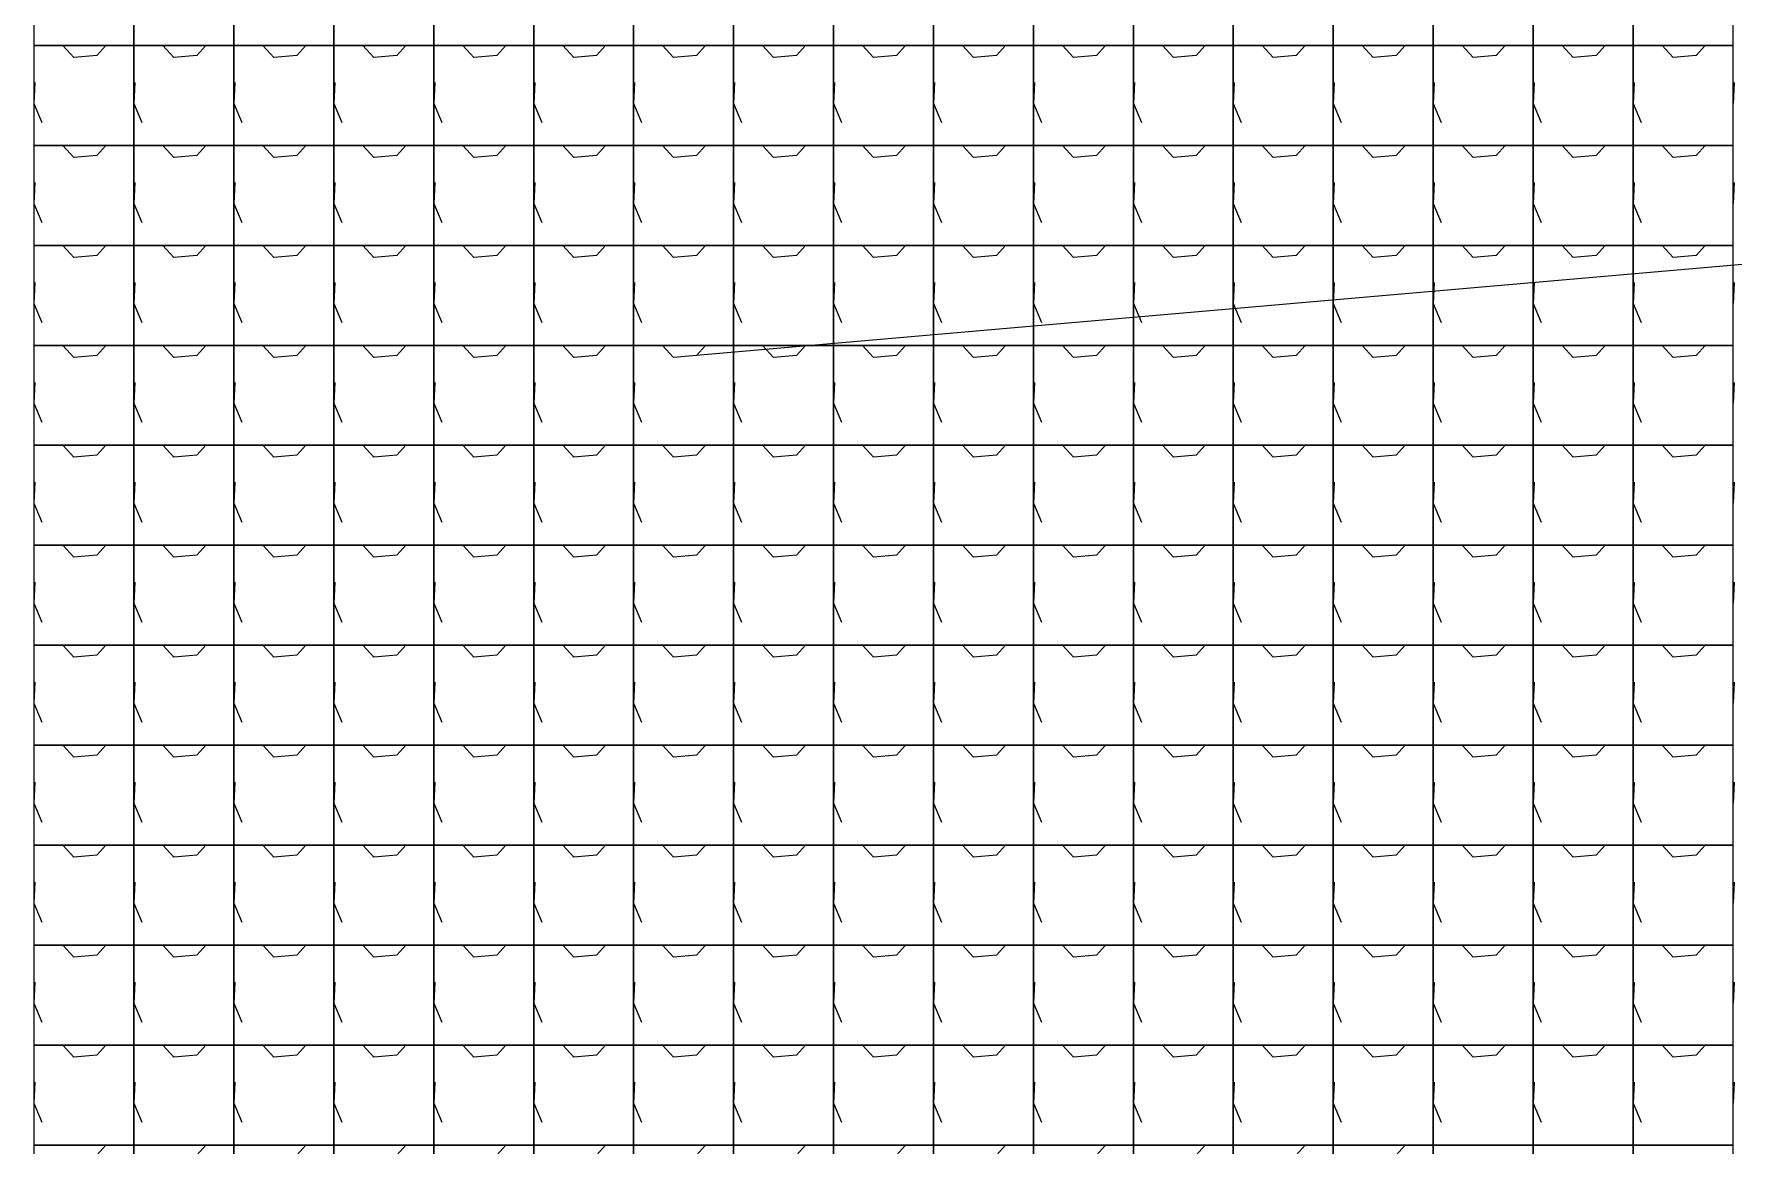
# Model space of a CAD drawing. Header units: inches. Extents: x 0 to 2763, y 0 to 1500.
# Drawn here: x 0 to 431.8, y 508 to 790.3 of the extents above; entities that cross this region are included whole.
import ezdxf

# ---------------------------------------------------------------- set-up
doc = ezdxf.new("R2010")
doc.units = ezdxf.units.IN
doc.header["$MEASUREMENT"] = 0

# ---------------------------------------------------------------- blocks, each defined once
blk = doc.blocks.new('*U1')
at = {"color": 254, "true_color": 0xfeeab9}
blk.add_lwpolyline([(-12.7, -12.7), (12.7, -12.7), (12.7, 12.7), (-12.7, 12.7), (-12.7, -12.7)], dxfattribs=at)
blk = doc.blocks.new('*U2')
at = {"color": 0, "linetype": 'ByBlock', "lineweight": -2, "transparency": 16777216}
for p in [(0, 787.4), (25.4, 787.4), (50.8, 787.4), (76.2, 787.4), (101.6, 787.4), (127, 787.4), (152.4, 787.4), (177.8, 787.4), (203.2, 787.4), (228.6, 787.4), (254, 787.4), (279.4, 787.4), (304.8, 787.4), (330.2, 787.4), (355.6, 787.4), (381, 787.4), (406.4, 787.4), (0, 762), (25.4, 762), (50.8, 762), (76.2, 762), (101.6, 762), (127, 762), (152.4, 762), (177.8, 762), (203.2, 762), (228.6, 762), (254, 762), (279.4, 762), (304.8, 762), (330.2, 762), (355.6, 762), (381, 762), (406.4, 762), (0, 736.6), (25.4, 736.6), (50.8, 736.6), (76.2, 736.6), (101.6, 736.6), (127, 736.6), (152.4, 736.6), (177.8, 736.6), (203.2, 736.6), (228.6, 736.6), (254, 736.6), (279.4, 736.6), (304.8, 736.6), (330.2, 736.6), (355.6, 736.6), (381, 736.6), (406.4, 736.6), (0, 711.2), (25.4, 711.2), (50.8, 711.2), (76.2, 711.2), (101.6, 711.2), (127, 711.2), (152.4, 711.2), (177.8, 711.2), (203.2, 711.2), (228.6, 711.2), (254, 711.2), (279.4, 711.2), (304.8, 711.2), (330.2, 711.2), (355.6, 711.2), (381, 711.2), (406.4, 711.2), (0, 685.8), (25.4, 685.8), (50.8, 685.8), (76.2, 685.8), (101.6, 685.8), (127, 685.8), (152.4, 685.8), (177.8, 685.8), (203.2, 685.8), (228.6, 685.8), (254, 685.8), (279.4, 685.8), (304.8, 685.8), (330.2, 685.8), (355.6, 685.8), (381, 685.8), (406.4, 685.8), (0, 660.4), (25.4, 660.4), (50.8, 660.4), (76.2, 660.4), (101.6, 660.4), (127, 660.4), (152.4, 660.4), (177.8, 660.4), (203.2, 660.4), (228.6, 660.4), (254, 660.4), (279.4, 660.4), (304.8, 660.4), (330.2, 660.4), (355.6, 660.4), (381, 660.4), (406.4, 660.4), (0, 635), (25.4, 635), (50.8, 635), (76.2, 635), (101.6, 635), (127, 635), (152.4, 635), (177.8, 635), (203.2, 635), (228.6, 635), (254, 635), (279.4, 635), (304.8, 635), (330.2, 635), (355.6, 635), (381, 635), (406.4, 635), (0, 609.6), (25.4, 609.6), (50.8, 609.6), (76.2, 609.6), (101.6, 609.6), (127, 609.6), (152.4, 609.6), (177.8, 609.6), (203.2, 609.6), (228.6, 609.6), (254, 609.6), (279.4, 609.6), (304.8, 609.6), (330.2, 609.6), (355.6, 609.6), (381, 609.6), (406.4, 609.6), (0, 584.2), (25.4, 584.2), (50.8, 584.2), (76.2, 584.2), (101.6, 584.2), (127, 584.2), (152.4, 584.2), (177.8, 584.2), (203.2, 584.2), (228.6, 584.2), (254, 584.2), (279.4, 584.2), (304.8, 584.2), (330.2, 584.2), (355.6, 584.2), (381, 584.2), (406.4, 584.2), (0, 558.8), (25.4, 558.8), (50.8, 558.8), (76.2, 558.8), (101.6, 558.8), (127, 558.8), (152.4, 558.8), (177.8, 558.8), (203.2, 558.8), (228.6, 558.8), (254, 558.8), (279.4, 558.8), (304.8, 558.8), (330.2, 558.8), (355.6, 558.8), (381, 558.8), (406.4, 558.8), (0, 533.4), (25.4, 533.4), (50.8, 533.4), (76.2, 533.4), (101.6, 533.4), (127, 533.4), (152.4, 533.4), (177.8, 533.4), (203.2, 533.4), (228.6, 533.4), (254, 533.4), (279.4, 533.4), (304.8, 533.4), (330.2, 533.4), (355.6, 533.4), (381, 533.4), (406.4, 533.4), (0, 508), (25.4, 508), (50.8, 508), (76.2, 508), (101.6, 508), (127, 508), (152.4, 508), (177.8, 508), (203.2, 508), (228.6, 508), (254, 508), (279.4, 508), (304.8, 508), (330.2, 508), (355.6, 508), (381, 508), (406.4, 508), (0, 482.6), (25.4, 482.6), (50.8, 482.6), (76.2, 482.6), (101.6, 482.6), (127, 482.6), (152.4, 482.6), (177.8, 482.6), (203.2, 482.6), (228.6, 482.6), (254, 482.6), (279.4, 482.6), (304.8, 482.6), (330.2, 482.6), (355.6, 482.6), (381, 482.6), (406.4, 482.6)]:
    blk.add_blockref('*U1', p, dxfattribs=at)

msp = doc.modelspace()

# ---------------------------------------------------------------- linework, layer by layer
at = {"linetype": 'Continuous'}
for p, q in [((10.16, 784.35), (7.37, 787.4)), ((18.29, 787.4), (16, 784.86)), ((35.56, 784.35), (32.77, 787.4)), ((43.69, 787.4), (41.4, 784.86)), ((60.96, 784.35), (58.17, 787.4)), ((69.09, 787.4), (66.8, 784.86)), ((86.36, 784.35), (83.57, 787.4)), ((94.49, 787.4), (92.2, 784.86)), ((111.76, 784.35), (108.97, 787.4)), ((119.89, 787.4), (117.6, 784.86)), ((137.16, 784.35), (134.37, 787.4)), ((145.29, 787.4), (143, 784.86)), ((162.56, 784.35), (159.77, 787.4)), ((170.69, 787.4), (168.4, 784.86)), ((187.96, 784.35), (185.17, 787.4)), ((196.09, 787.4), (193.8, 784.86)), ((213.36, 784.35), (210.57, 787.4)), ((221.49, 787.4), (219.2, 784.86)), ((238.76, 784.35), (235.97, 787.4)), ((246.89, 787.4), (244.6, 784.86)), ((264.16, 784.35), (261.37, 787.4)), ((272.29, 787.4), (270, 784.86)), ((289.56, 784.35), (286.77, 787.4)), ((297.69, 787.4), (295.4, 784.86)), ((314.96, 784.35), (312.17, 787.4)), ((323.09, 787.4), (320.8, 784.86)), ((340.36, 784.35), (337.57, 787.4)), ((348.49, 787.4), (346.2, 784.86)), ((365.76, 784.35), (362.97, 787.4)), ((373.89, 787.4), (371.6, 784.86)), ((391.16, 784.35), (388.37, 787.4)), ((399.29, 787.4), (397, 784.86)), ((416.56, 784.35), (413.77, 787.4)), ((424.69, 787.4), (422.4, 784.86)), ((16, 784.86), (10.16, 784.35)), ((41.4, 784.86), (35.56, 784.35)), ((66.8, 784.86), (60.96, 784.35)), ((92.2, 784.86), (86.36, 784.35)), ((117.6, 784.86), (111.76, 784.35)), ((143, 784.86), (137.16, 784.35)), ((168.4, 784.86), (162.56, 784.35)), ((193.8, 784.86), (187.96, 784.35)), ((219.2, 784.86), (213.36, 784.35)), ((244.6, 784.86), (238.76, 784.35)), ((270, 784.86), (264.16, 784.35)), ((295.4, 784.86), (289.56, 784.35)), ((320.8, 784.86), (314.96, 784.35)), ((346.2, 784.86), (340.36, 784.35)), ((371.6, 784.86), (365.76, 784.35)), ((397, 784.86), (391.16, 784.35)), ((422.4, 784.86), (416.56, 784.35)), ((0.25, 778), (0, 772.67)), ((25.65, 778), (25.4, 772.67)), ((51.05, 778), (50.8, 772.67)), ((76.45, 778), (76.2, 772.67)), ((101.85, 778), (101.6, 772.67)), ((127.25, 778), (127, 772.67)), ((152.65, 778), (152.4, 772.67)), ((178.05, 778), (177.8, 772.67)), ((203.45, 778), (203.2, 772.67)), ((228.85, 778), (228.6, 772.67)), ((254.25, 778), (254, 772.67)), ((279.65, 778), (279.4, 772.67)), ((305.05, 778), (304.8, 772.67)), ((330.45, 778), (330.2, 772.67)), ((355.85, 778), (355.6, 772.67)), ((381.25, 778), (381, 772.67)), ((406.65, 778), (406.4, 772.67)), ((432.05, 778), (431.8, 772.67)), ((0, 772.67), (2.03, 767.84)), ((25.4, 772.67), (27.43, 767.84)), ((50.8, 772.67), (52.83, 767.84)), ((76.2, 772.67), (78.23, 767.84)), ((101.6, 772.67), (103.63, 767.84)), ((127, 772.67), (129.03, 767.84)), ((152.4, 772.67), (154.43, 767.84)), ((177.8, 772.67), (179.83, 767.84)), ((203.2, 772.67), (205.23, 767.84)), ((228.6, 772.67), (230.63, 767.84)), ((254, 772.67), (256.03, 767.84)), ((279.4, 772.67), (281.43, 767.84)), ((304.8, 772.67), (306.83, 767.84)), ((330.2, 772.67), (332.23, 767.84)), ((355.6, 772.67), (357.63, 767.84)), ((381, 772.67), (383.03, 767.84)), ((406.4, 772.67), (408.43, 767.84)), ((10.16, 758.95), (7.37, 762)), ((18.29, 762), (16, 759.46)), ((35.56, 758.95), (32.77, 762)), ((43.69, 762), (41.4, 759.46)), ((60.96, 758.95), (58.17, 762)), ((69.09, 762), (66.8, 759.46)), ((86.36, 758.95), (83.57, 762)), ((94.49, 762), (92.2, 759.46)), ((111.76, 758.95), (108.97, 762)), ((119.89, 762), (117.6, 759.46)), ((137.16, 758.95), (134.37, 762)), ((145.29, 762), (143, 759.46)), ((162.56, 758.95), (159.77, 762)), ((170.69, 762), (168.4, 759.46)), ((187.96, 758.95), (185.17, 762)), ((196.09, 762), (193.8, 759.46)), ((213.36, 758.95), (210.57, 762)), ((221.49, 762), (219.2, 759.46)), ((238.76, 758.95), (235.97, 762)), ((246.89, 762), (244.6, 759.46)), ((264.16, 758.95), (261.37, 762)), ((272.29, 762), (270, 759.46)), ((289.56, 758.95), (286.77, 762)), ((297.69, 762), (295.4, 759.46)), ((314.96, 758.95), (312.17, 762)), ((323.09, 762), (320.8, 759.46)), ((340.36, 758.95), (337.57, 762)), ((348.49, 762), (346.2, 759.46)), ((365.76, 758.95), (362.97, 762)), ((373.89, 762), (371.6, 759.46)), ((391.16, 758.95), (388.37, 762)), ((399.29, 762), (397, 759.46)), ((416.56, 758.95), (413.77, 762)), ((424.69, 762), (422.4, 759.46)), ((16, 759.46), (10.16, 758.95)), ((41.4, 759.46), (35.56, 758.95)), ((66.8, 759.46), (60.96, 758.95)), ((92.2, 759.46), (86.36, 758.95)), ((117.6, 759.46), (111.76, 758.95)), ((143, 759.46), (137.16, 758.95)), ((168.4, 759.46), (162.56, 758.95)), ((193.8, 759.46), (187.96, 758.95)), ((219.2, 759.46), (213.36, 758.95)), ((244.6, 759.46), (238.76, 758.95)), ((270, 759.46), (264.16, 758.95)), ((295.4, 759.46), (289.56, 758.95)), ((320.8, 759.46), (314.96, 758.95)), ((346.2, 759.46), (340.36, 758.95)), ((371.6, 759.46), (365.76, 758.95)), ((397, 759.46), (391.16, 758.95)), ((422.4, 759.46), (416.56, 758.95)), ((0.25, 752.6), (0, 747.27)), ((25.65, 752.6), (25.4, 747.27)), ((51.05, 752.6), (50.8, 747.27)), ((76.45, 752.6), (76.2, 747.27)), ((101.85, 752.6), (101.6, 747.27)), ((127.25, 752.6), (127, 747.27)), ((152.65, 752.6), (152.4, 747.27)), ((178.05, 752.6), (177.8, 747.27)), ((203.45, 752.6), (203.2, 747.27)), ((228.85, 752.6), (228.6, 747.27)), ((254.25, 752.6), (254, 747.27)), ((279.65, 752.6), (279.4, 747.27)), ((305.05, 752.6), (304.8, 747.27)), ((330.45, 752.6), (330.2, 747.27)), ((355.85, 752.6), (355.6, 747.27)), ((381.25, 752.6), (381, 747.27)), ((406.65, 752.6), (406.4, 747.27)), ((432.05, 752.6), (431.8, 747.27)), ((0, 747.27), (2.03, 742.44)), ((25.4, 747.27), (27.43, 742.44)), ((50.8, 747.27), (52.83, 742.44)), ((76.2, 747.27), (78.23, 742.44)), ((101.6, 747.27), (103.63, 742.44)), ((127, 747.27), (129.03, 742.44)), ((152.4, 747.27), (154.43, 742.44)), ((177.8, 747.27), (179.83, 742.44)), ((203.2, 747.27), (205.23, 742.44)), ((228.6, 747.27), (230.63, 742.44)), ((254, 747.27), (256.03, 742.44)), ((279.4, 747.27), (281.43, 742.44)), ((304.8, 747.27), (306.83, 742.44)), ((330.2, 747.27), (332.23, 742.44)), ((355.6, 747.27), (357.63, 742.44)), ((381, 747.27), (383.03, 742.44)), ((406.4, 747.27), (408.43, 742.44)), ((10.16, 733.55), (7.37, 736.6)), ((18.29, 736.6), (16, 734.06)), ((35.56, 733.55), (32.77, 736.6)), ((43.69, 736.6), (41.4, 734.06)), ((60.96, 733.55), (58.17, 736.6)), ((69.09, 736.6), (66.8, 734.06)), ((86.36, 733.55), (83.57, 736.6)), ((94.49, 736.6), (92.2, 734.06)), ((111.76, 733.55), (108.97, 736.6)), ((117.6, 734.06), (111.76, 733.55)), ((119.89, 736.6), (117.6, 734.06)), ((137.16, 733.55), (134.37, 736.6)), ((143, 734.06), (137.16, 733.55)), ((145.29, 736.6), (143, 734.06)), ((162.56, 733.55), (159.77, 736.6)), ((168.4, 734.06), (162.56, 733.55)), ((170.69, 736.6), (168.4, 734.06)), ((187.96, 733.55), (185.17, 736.6)), ((193.8, 734.06), (187.96, 733.55)), ((196.09, 736.6), (193.8, 734.06)), ((213.36, 733.55), (210.57, 736.6)), ((219.2, 734.06), (213.36, 733.55)), ((221.49, 736.6), (219.2, 734.06)), ((238.76, 733.55), (235.97, 736.6)), ((244.6, 734.06), (238.76, 733.55)), ((246.89, 736.6), (244.6, 734.06)), ((264.16, 733.55), (261.37, 736.6)), ((270, 734.06), (264.16, 733.55)), ((272.29, 736.6), (270, 734.06)), ((289.56, 733.55), (286.77, 736.6)), ((295.4, 734.06), (289.56, 733.55)), ((297.69, 736.6), (295.4, 734.06)), ((314.96, 733.55), (312.17, 736.6)), ((320.8, 734.06), (314.96, 733.55)), ((323.09, 736.6), (320.8, 734.06)), ((340.36, 733.55), (337.57, 736.6)), ((346.2, 734.06), (340.36, 733.55)), ((348.49, 736.6), (346.2, 734.06)), ((365.76, 733.55), (362.97, 736.6)), ((371.6, 734.06), (365.76, 733.55)), ((373.89, 736.6), (371.6, 734.06)), ((391.16, 733.55), (388.37, 736.6)), ((397, 734.06), (391.16, 733.55)), ((399.29, 736.6), (397, 734.06)), ((416.56, 733.55), (413.77, 736.6)), ((422.4, 734.06), (416.56, 733.55)), ((424.69, 736.6), (422.4, 734.06)), ((16, 734.06), (10.16, 733.55)), ((41.4, 734.06), (35.56, 733.55)), ((66.8, 734.06), (60.96, 733.55)), ((92.2, 734.06), (86.36, 733.55)), ((0.25, 727.2), (0, 721.87)), ((25.65, 727.2), (25.4, 721.87)), ((51.05, 727.2), (50.8, 721.87)), ((76.45, 727.2), (76.2, 721.87)), ((101.85, 727.2), (101.6, 721.87)), ((127.25, 727.2), (127, 721.87)), ((152.65, 727.2), (152.4, 721.87)), ((178.05, 727.2), (177.8, 721.87)), ((203.45, 727.2), (203.2, 721.87)), ((228.85, 727.2), (228.6, 721.87)), ((254.25, 727.2), (254, 721.87)), ((279.65, 727.2), (279.4, 721.87)), ((305.05, 727.2), (304.8, 721.87)), ((330.45, 727.2), (330.2, 721.87)), ((355.85, 727.2), (355.6, 721.87)), ((381.25, 727.2), (381, 721.87)), ((406.65, 727.2), (406.4, 721.87)), ((432.05, 727.2), (431.8, 721.87)), ((0, 721.87), (2.03, 717.04)), ((25.4, 721.87), (27.43, 717.04)), ((50.8, 721.87), (52.83, 717.04)), ((76.2, 721.87), (78.23, 717.04)), ((101.6, 721.87), (103.63, 717.04)), ((127, 721.87), (129.03, 717.04)), ((152.4, 721.87), (154.43, 717.04)), ((177.8, 721.87), (179.83, 717.04)), ((203.2, 721.87), (205.23, 717.04)), ((228.6, 721.87), (230.63, 717.04)), ((254, 721.87), (256.03, 717.04)), ((279.4, 721.87), (281.43, 717.04)), ((304.8, 721.87), (306.83, 717.04)), ((330.2, 721.87), (332.23, 717.04)), ((355.6, 721.87), (357.63, 717.04)), ((381, 721.87), (383.03, 717.04)), ((406.4, 721.87), (408.43, 717.04)), ((10.16, 708.15), (7.37, 711.2)), ((16, 708.66), (10.16, 708.15)), ((18.29, 711.2), (16, 708.66)), ((35.56, 708.15), (32.77, 711.2)), ((41.4, 708.66), (35.56, 708.15)), ((43.69, 711.2), (41.4, 708.66)), ((60.96, 708.15), (58.17, 711.2)), ((66.8, 708.66), (60.96, 708.15)), ((69.09, 711.2), (66.8, 708.66)), ((86.36, 708.15), (83.57, 711.2)), ((92.2, 708.66), (86.36, 708.15)), ((94.49, 711.2), (92.2, 708.66)), ((111.76, 708.15), (108.97, 711.2)), ((117.6, 708.66), (111.76, 708.15)), ((119.89, 711.2), (117.6, 708.66)), ((137.16, 708.15), (134.37, 711.2)), ((143, 708.66), (137.16, 708.15)), ((145.29, 711.2), (143, 708.66)), ((162.56, 708.15), (159.77, 711.2)), ((168.4, 708.66), (162.56, 708.15)), ((170.69, 711.2), (168.4, 708.66)), ((187.96, 708.15), (185.17, 711.2)), ((193.8, 708.66), (187.96, 708.15)), ((196.09, 711.2), (193.8, 708.66)), ((213.36, 708.15), (210.57, 711.2)), ((219.2, 708.66), (213.36, 708.15)), ((221.49, 711.2), (219.2, 708.66)), ((238.76, 708.15), (235.97, 711.2)), ((244.6, 708.66), (238.76, 708.15)), ((246.89, 711.2), (244.6, 708.66)), ((264.16, 708.15), (261.37, 711.2)), ((270, 708.66), (264.16, 708.15)), ((272.29, 711.2), (270, 708.66)), ((289.56, 708.15), (286.77, 711.2)), ((295.4, 708.66), (289.56, 708.15)), ((297.69, 711.2), (295.4, 708.66)), ((314.96, 708.15), (312.17, 711.2)), ((320.8, 708.66), (314.96, 708.15)), ((323.09, 711.2), (320.8, 708.66)), ((340.36, 708.15), (337.57, 711.2)), ((346.2, 708.66), (340.36, 708.15)), ((348.49, 711.2), (346.2, 708.66)), ((365.76, 708.15), (362.97, 711.2)), ((371.6, 708.66), (365.76, 708.15)), ((373.89, 711.2), (371.6, 708.66)), ((391.16, 708.15), (388.37, 711.2)), ((397, 708.66), (391.16, 708.15)), ((399.29, 711.2), (397, 708.66)), ((416.56, 708.15), (413.77, 711.2)), ((422.4, 708.66), (416.56, 708.15)), ((424.69, 711.2), (422.4, 708.66)), ((0.25, 701.8), (0, 696.47)), ((25.65, 701.8), (25.4, 696.47)), ((51.05, 701.8), (50.8, 696.47)), ((76.45, 701.8), (76.2, 696.47)), ((101.85, 701.8), (101.6, 696.47)), ((127.25, 701.8), (127, 696.47)), ((152.65, 701.8), (152.4, 696.47)), ((178.05, 701.8), (177.8, 696.47)), ((203.45, 701.8), (203.2, 696.47)), ((228.85, 701.8), (228.6, 696.47)), ((254.25, 701.8), (254, 696.47)), ((279.65, 701.8), (279.4, 696.47)), ((305.05, 701.8), (304.8, 696.47)), ((330.45, 701.8), (330.2, 696.47)), ((355.85, 701.8), (355.6, 696.47)), ((381.25, 701.8), (381, 696.47)), ((406.65, 701.8), (406.4, 696.47)), ((432.05, 701.8), (431.8, 696.47)), ((0, 696.47), (2.03, 691.64)), ((25.4, 696.47), (27.43, 691.64)), ((50.8, 696.47), (52.83, 691.64)), ((76.2, 696.47), (78.23, 691.64)), ((101.6, 696.47), (103.63, 691.64)), ((127, 696.47), (129.03, 691.64)), ((152.4, 696.47), (154.43, 691.64)), ((177.8, 696.47), (179.83, 691.64)), ((203.2, 696.47), (205.23, 691.64)), ((228.6, 696.47), (230.63, 691.64)), ((254, 696.47), (256.03, 691.64)), ((279.4, 696.47), (281.43, 691.64)), ((304.8, 696.47), (306.83, 691.64)), ((330.2, 696.47), (332.23, 691.64)), ((355.6, 696.47), (357.63, 691.64)), ((381, 696.47), (383.03, 691.64)), ((406.4, 696.47), (408.43, 691.64)), ((10.16, 682.75), (7.37, 685.8)), ((16, 683.26), (10.16, 682.75)), ((18.29, 685.8), (16, 683.26)), ((35.56, 682.75), (32.77, 685.8)), ((41.4, 683.26), (35.56, 682.75)), ((43.69, 685.8), (41.4, 683.26)), ((60.96, 682.75), (58.17, 685.8)), ((66.8, 683.26), (60.96, 682.75)), ((69.09, 685.8), (66.8, 683.26)), ((86.36, 682.75), (83.57, 685.8)), ((92.2, 683.26), (86.36, 682.75)), ((94.49, 685.8), (92.2, 683.26)), ((111.76, 682.75), (108.97, 685.8)), ((117.6, 683.26), (111.76, 682.75)), ((119.89, 685.8), (117.6, 683.26)), ((137.16, 682.75), (134.37, 685.8)), ((143, 683.26), (137.16, 682.75)), ((145.29, 685.8), (143, 683.26)), ((162.56, 682.75), (159.77, 685.8)), ((168.4, 683.26), (162.56, 682.75)), ((170.69, 685.8), (168.4, 683.26)), ((187.96, 682.75), (185.17, 685.8)), ((193.8, 683.26), (187.96, 682.75)), ((196.09, 685.8), (193.8, 683.26)), ((213.36, 682.75), (210.57, 685.8)), ((219.2, 683.26), (213.36, 682.75)), ((221.49, 685.8), (219.2, 683.26)), ((238.76, 682.75), (235.97, 685.8)), ((244.6, 683.26), (238.76, 682.75)), ((246.89, 685.8), (244.6, 683.26)), ((264.16, 682.75), (261.37, 685.8)), ((270, 683.26), (264.16, 682.75)), ((272.29, 685.8), (270, 683.26)), ((289.56, 682.75), (286.77, 685.8)), ((295.4, 683.26), (289.56, 682.75)), ((297.69, 685.8), (295.4, 683.26)), ((314.96, 682.75), (312.17, 685.8)), ((320.8, 683.26), (314.96, 682.75)), ((323.09, 685.8), (320.8, 683.26)), ((340.36, 682.75), (337.57, 685.8)), ((346.2, 683.26), (340.36, 682.75)), ((348.49, 685.8), (346.2, 683.26)), ((365.76, 682.75), (362.97, 685.8)), ((371.6, 683.26), (365.76, 682.75)), ((373.89, 685.8), (371.6, 683.26)), ((391.16, 682.75), (388.37, 685.8)), ((397, 683.26), (391.16, 682.75)), ((399.29, 685.8), (397, 683.26)), ((416.56, 682.75), (413.77, 685.8)), ((422.4, 683.26), (416.56, 682.75)), ((424.69, 685.8), (422.4, 683.26)), ((0.25, 676.4), (0, 671.07)), ((25.65, 676.4), (25.4, 671.07)), ((51.05, 676.4), (50.8, 671.07)), ((76.45, 676.4), (76.2, 671.07)), ((101.85, 676.4), (101.6, 671.07)), ((127.25, 676.4), (127, 671.07)), ((152.65, 676.4), (152.4, 671.07)), ((178.05, 676.4), (177.8, 671.07)), ((203.45, 676.4), (203.2, 671.07)), ((228.85, 676.4), (228.6, 671.07)), ((254.25, 676.4), (254, 671.07)), ((279.65, 676.4), (279.4, 671.07)), ((305.05, 676.4), (304.8, 671.07)), ((330.45, 676.4), (330.2, 671.07)), ((355.85, 676.4), (355.6, 671.07)), ((381.25, 676.4), (381, 671.07)), ((406.65, 676.4), (406.4, 671.07)), ((432.05, 676.4), (431.8, 671.07)), ((0, 671.07), (2.03, 666.24)), ((25.4, 671.07), (27.43, 666.24)), ((50.8, 671.07), (52.83, 666.24)), ((76.2, 671.07), (78.23, 666.24)), ((101.6, 671.07), (103.63, 666.24)), ((127, 671.07), (129.03, 666.24)), ((152.4, 671.07), (154.43, 666.24)), ((177.8, 671.07), (179.83, 666.24)), ((203.2, 671.07), (205.23, 666.24)), ((228.6, 671.07), (230.63, 666.24)), ((254, 671.07), (256.03, 666.24)), ((279.4, 671.07), (281.43, 666.24)), ((304.8, 671.07), (306.83, 666.24)), ((330.2, 671.07), (332.23, 666.24)), ((355.6, 671.07), (357.63, 666.24)), ((381, 671.07), (383.03, 666.24)), ((406.4, 671.07), (408.43, 666.24)), ((10.16, 657.35), (7.37, 660.4)), ((16, 657.86), (10.16, 657.35)), ((18.29, 660.4), (16, 657.86)), ((35.56, 657.35), (32.77, 660.4)), ((41.4, 657.86), (35.56, 657.35)), ((43.69, 660.4), (41.4, 657.86)), ((60.96, 657.35), (58.17, 660.4)), ((66.8, 657.86), (60.96, 657.35)), ((69.09, 660.4), (66.8, 657.86)), ((86.36, 657.35), (83.57, 660.4)), ((92.2, 657.86), (86.36, 657.35)), ((94.49, 660.4), (92.2, 657.86)), ((111.76, 657.35), (108.97, 660.4)), ((117.6, 657.86), (111.76, 657.35)), ((119.89, 660.4), (117.6, 657.86)), ((137.16, 657.35), (134.37, 660.4)), ((143, 657.86), (137.16, 657.35)), ((145.29, 660.4), (143, 657.86)), ((162.56, 657.35), (159.77, 660.4)), ((168.4, 657.86), (162.56, 657.35)), ((170.69, 660.4), (168.4, 657.86)), ((187.96, 657.35), (185.17, 660.4)), ((193.8, 657.86), (187.96, 657.35)), ((196.09, 660.4), (193.8, 657.86)), ((213.36, 657.35), (210.57, 660.4)), ((219.2, 657.86), (213.36, 657.35)), ((221.49, 660.4), (219.2, 657.86)), ((238.76, 657.35), (235.97, 660.4)), ((244.6, 657.86), (238.76, 657.35)), ((246.89, 660.4), (244.6, 657.86)), ((264.16, 657.35), (261.37, 660.4)), ((270, 657.86), (264.16, 657.35)), ((272.29, 660.4), (270, 657.86)), ((289.56, 657.35), (286.77, 660.4)), ((295.4, 657.86), (289.56, 657.35)), ((297.69, 660.4), (295.4, 657.86)), ((314.96, 657.35), (312.17, 660.4)), ((320.8, 657.86), (314.96, 657.35)), ((323.09, 660.4), (320.8, 657.86)), ((340.36, 657.35), (337.57, 660.4)), ((346.2, 657.86), (340.36, 657.35)), ((348.49, 660.4), (346.2, 657.86)), ((365.76, 657.35), (362.97, 660.4)), ((371.6, 657.86), (365.76, 657.35)), ((373.89, 660.4), (371.6, 657.86)), ((391.16, 657.35), (388.37, 660.4)), ((397, 657.86), (391.16, 657.35)), ((399.29, 660.4), (397, 657.86)), ((416.56, 657.35), (413.77, 660.4)), ((422.4, 657.86), (416.56, 657.35)), ((424.69, 660.4), (422.4, 657.86)), ((0.25, 651), (0, 645.67)), ((25.65, 651), (25.4, 645.67)), ((51.05, 651), (50.8, 645.67)), ((76.45, 651), (76.2, 645.67)), ((101.85, 651), (101.6, 645.67)), ((127.25, 651), (127, 645.67)), ((152.65, 651), (152.4, 645.67)), ((178.05, 651), (177.8, 645.67)), ((203.45, 651), (203.2, 645.67)), ((228.85, 651), (228.6, 645.67)), ((254.25, 651), (254, 645.67)), ((279.65, 651), (279.4, 645.67)), ((305.05, 651), (304.8, 645.67)), ((330.45, 651), (330.2, 645.67)), ((355.85, 651), (355.6, 645.67)), ((381.25, 651), (381, 645.67)), ((406.65, 651), (406.4, 645.67)), ((432.05, 651), (431.8, 645.67)), ((0, 645.67), (2.03, 640.84)), ((25.4, 645.67), (27.43, 640.84)), ((50.8, 645.67), (52.83, 640.84)), ((76.2, 645.67), (78.23, 640.84)), ((101.6, 645.67), (103.63, 640.84)), ((127, 645.67), (129.03, 640.84)), ((152.4, 645.67), (154.43, 640.84)), ((177.8, 645.67), (179.83, 640.84)), ((203.2, 645.67), (205.23, 640.84)), ((228.6, 645.67), (230.63, 640.84)), ((254, 645.67), (256.03, 640.84)), ((279.4, 645.67), (281.43, 640.84)), ((304.8, 645.67), (306.83, 640.84)), ((330.2, 645.67), (332.23, 640.84)), ((355.6, 645.67), (357.63, 640.84)), ((381, 645.67), (383.03, 640.84)), ((406.4, 645.67), (408.43, 640.84)), ((10.16, 631.95), (7.37, 635)), ((18.29, 635), (16, 632.46)), ((35.56, 631.95), (32.77, 635)), ((43.69, 635), (41.4, 632.46)), ((60.96, 631.95), (58.17, 635)), ((69.09, 635), (66.8, 632.46)), ((86.36, 631.95), (83.57, 635)), ((94.49, 635), (92.2, 632.46)), ((111.76, 631.95), (108.97, 635)), ((119.89, 635), (117.6, 632.46)), ((137.16, 631.95), (134.37, 635)), ((145.29, 635), (143, 632.46)), ((162.56, 631.95), (159.77, 635)), ((170.69, 635), (168.4, 632.46)), ((187.96, 631.95), (185.17, 635)), ((196.09, 635), (193.8, 632.46)), ((213.36, 631.95), (210.57, 635)), ((221.49, 635), (219.2, 632.46)), ((238.76, 631.95), (235.97, 635)), ((246.89, 635), (244.6, 632.46)), ((264.16, 631.95), (261.37, 635)), ((272.29, 635), (270, 632.46)), ((289.56, 631.95), (286.77, 635)), ((297.69, 635), (295.4, 632.46)), ((314.96, 631.95), (312.17, 635)), ((323.09, 635), (320.8, 632.46)), ((340.36, 631.95), (337.57, 635)), ((348.49, 635), (346.2, 632.46)), ((365.76, 631.95), (362.97, 635)), ((373.89, 635), (371.6, 632.46)), ((391.16, 631.95), (388.37, 635)), ((399.29, 635), (397, 632.46)), ((416.56, 631.95), (413.77, 635)), ((424.69, 635), (422.4, 632.46)), ((16, 632.46), (10.16, 631.95)), ((41.4, 632.46), (35.56, 631.95)), ((66.8, 632.46), (60.96, 631.95)), ((92.2, 632.46), (86.36, 631.95)), ((117.6, 632.46), (111.76, 631.95)), ((143, 632.46), (137.16, 631.95)), ((168.4, 632.46), (162.56, 631.95)), ((193.8, 632.46), (187.96, 631.95)), ((219.2, 632.46), (213.36, 631.95)), ((244.6, 632.46), (238.76, 631.95)), ((270, 632.46), (264.16, 631.95)), ((295.4, 632.46), (289.56, 631.95)), ((320.8, 632.46), (314.96, 631.95)), ((346.2, 632.46), (340.36, 631.95)), ((371.6, 632.46), (365.76, 631.95)), ((397, 632.46), (391.16, 631.95)), ((422.4, 632.46), (416.56, 631.95)), ((0.25, 625.6), (0, 620.27)), ((25.65, 625.6), (25.4, 620.27)), ((51.05, 625.6), (50.8, 620.27)), ((76.45, 625.6), (76.2, 620.27)), ((101.85, 625.6), (101.6, 620.27)), ((127.25, 625.6), (127, 620.27)), ((152.65, 625.6), (152.4, 620.27)), ((178.05, 625.6), (177.8, 620.27)), ((203.45, 625.6), (203.2, 620.27)), ((228.85, 625.6), (228.6, 620.27)), ((254.25, 625.6), (254, 620.27)), ((279.65, 625.6), (279.4, 620.27)), ((305.05, 625.6), (304.8, 620.27)), ((330.45, 625.6), (330.2, 620.27)), ((355.85, 625.6), (355.6, 620.27)), ((381.25, 625.6), (381, 620.27)), ((406.65, 625.6), (406.4, 620.27)), ((432.05, 625.6), (431.8, 620.27)), ((0, 620.27), (2.03, 615.44)), ((25.4, 620.27), (27.43, 615.44)), ((50.8, 620.27), (52.83, 615.44)), ((76.2, 620.27), (78.23, 615.44)), ((101.6, 620.27), (103.63, 615.44)), ((127, 620.27), (129.03, 615.44)), ((152.4, 620.27), (154.43, 615.44)), ((177.8, 620.27), (179.83, 615.44)), ((203.2, 620.27), (205.23, 615.44)), ((228.6, 620.27), (230.63, 615.44)), ((254, 620.27), (256.03, 615.44)), ((279.4, 620.27), (281.43, 615.44)), ((304.8, 620.27), (306.83, 615.44)), ((330.2, 620.27), (332.23, 615.44)), ((355.6, 620.27), (357.63, 615.44)), ((381, 620.27), (383.03, 615.44)), ((406.4, 620.27), (408.43, 615.44)), ((10.16, 606.55), (7.37, 609.6)), ((18.29, 609.6), (16, 607.06)), ((35.56, 606.55), (32.77, 609.6)), ((43.69, 609.6), (41.4, 607.06)), ((60.96, 606.55), (58.17, 609.6)), ((69.09, 609.6), (66.8, 607.06)), ((86.36, 606.55), (83.57, 609.6)), ((94.49, 609.6), (92.2, 607.06)), ((111.76, 606.55), (108.97, 609.6)), ((119.89, 609.6), (117.6, 607.06)), ((137.16, 606.55), (134.37, 609.6)), ((145.29, 609.6), (143, 607.06)), ((162.56, 606.55), (159.77, 609.6)), ((170.69, 609.6), (168.4, 607.06)), ((187.96, 606.55), (185.17, 609.6)), ((196.09, 609.6), (193.8, 607.06)), ((213.36, 606.55), (210.57, 609.6)), ((221.49, 609.6), (219.2, 607.06)), ((238.76, 606.55), (235.97, 609.6)), ((246.89, 609.6), (244.6, 607.06)), ((264.16, 606.55), (261.37, 609.6)), ((272.29, 609.6), (270, 607.06)), ((289.56, 606.55), (286.77, 609.6)), ((297.69, 609.6), (295.4, 607.06)), ((314.96, 606.55), (312.17, 609.6)), ((323.09, 609.6), (320.8, 607.06)), ((340.36, 606.55), (337.57, 609.6)), ((348.49, 609.6), (346.2, 607.06)), ((365.76, 606.55), (362.97, 609.6)), ((373.89, 609.6), (371.6, 607.06)), ((391.16, 606.55), (388.37, 609.6)), ((399.29, 609.6), (397, 607.06)), ((416.56, 606.55), (413.77, 609.6)), ((424.69, 609.6), (422.4, 607.06)), ((16, 607.06), (10.16, 606.55)), ((41.4, 607.06), (35.56, 606.55)), ((66.8, 607.06), (60.96, 606.55)), ((92.2, 607.06), (86.36, 606.55)), ((117.6, 607.06), (111.76, 606.55)), ((143, 607.06), (137.16, 606.55)), ((168.4, 607.06), (162.56, 606.55)), ((193.8, 607.06), (187.96, 606.55)), ((219.2, 607.06), (213.36, 606.55)), ((244.6, 607.06), (238.76, 606.55)), ((270, 607.06), (264.16, 606.55)), ((295.4, 607.06), (289.56, 606.55)), ((320.8, 607.06), (314.96, 606.55)), ((346.2, 607.06), (340.36, 606.55)), ((371.6, 607.06), (365.76, 606.55)), ((397, 607.06), (391.16, 606.55)), ((422.4, 607.06), (416.56, 606.55)), ((0.25, 600.2), (0, 594.87)), ((25.65, 600.2), (25.4, 594.87)), ((51.05, 600.2), (50.8, 594.87)), ((76.45, 600.2), (76.2, 594.87)), ((101.85, 600.2), (101.6, 594.87)), ((127.25, 600.2), (127, 594.87)), ((152.65, 600.2), (152.4, 594.87)), ((178.05, 600.2), (177.8, 594.87)), ((203.45, 600.2), (203.2, 594.87)), ((228.85, 600.2), (228.6, 594.87)), ((254.25, 600.2), (254, 594.87)), ((279.65, 600.2), (279.4, 594.87)), ((305.05, 600.2), (304.8, 594.87)), ((330.45, 600.2), (330.2, 594.87)), ((355.85, 600.2), (355.6, 594.87)), ((381.25, 600.2), (381, 594.87)), ((406.65, 600.2), (406.4, 594.87)), ((432.05, 600.2), (431.8, 594.87)), ((0, 594.87), (2.03, 590.04)), ((25.4, 594.87), (27.43, 590.04)), ((50.8, 594.87), (52.83, 590.04)), ((76.2, 594.87), (78.23, 590.04)), ((101.6, 594.87), (103.63, 590.04)), ((127, 594.87), (129.03, 590.04)), ((152.4, 594.87), (154.43, 590.04)), ((177.8, 594.87), (179.83, 590.04)), ((203.2, 594.87), (205.23, 590.04)), ((228.6, 594.87), (230.63, 590.04)), ((254, 594.87), (256.03, 590.04)), ((279.4, 594.87), (281.43, 590.04)), ((304.8, 594.87), (306.83, 590.04)), ((330.2, 594.87), (332.23, 590.04)), ((355.6, 594.87), (357.63, 590.04)), ((381, 594.87), (383.03, 590.04)), ((406.4, 594.87), (408.43, 590.04)), ((10.16, 581.15), (7.37, 584.2)), ((18.29, 584.2), (16, 581.66)), ((35.56, 581.15), (32.77, 584.2)), ((43.69, 584.2), (41.4, 581.66)), ((60.96, 581.15), (58.17, 584.2)), ((69.09, 584.2), (66.8, 581.66)), ((86.36, 581.15), (83.57, 584.2)), ((94.49, 584.2), (92.2, 581.66)), ((111.76, 581.15), (108.97, 584.2)), ((119.89, 584.2), (117.6, 581.66)), ((137.16, 581.15), (134.37, 584.2)), ((145.29, 584.2), (143, 581.66)), ((162.56, 581.15), (159.77, 584.2)), ((170.69, 584.2), (168.4, 581.66)), ((187.96, 581.15), (185.17, 584.2)), ((196.09, 584.2), (193.8, 581.66)), ((213.36, 581.15), (210.57, 584.2)), ((221.49, 584.2), (219.2, 581.66)), ((238.76, 581.15), (235.97, 584.2)), ((246.89, 584.2), (244.6, 581.66)), ((264.16, 581.15), (261.37, 584.2)), ((272.29, 584.2), (270, 581.66)), ((289.56, 581.15), (286.77, 584.2)), ((297.69, 584.2), (295.4, 581.66)), ((314.96, 581.15), (312.17, 584.2)), ((323.09, 584.2), (320.8, 581.66)), ((340.36, 581.15), (337.57, 584.2)), ((348.49, 584.2), (346.2, 581.66)), ((365.76, 581.15), (362.97, 584.2)), ((373.89, 584.2), (371.6, 581.66)), ((391.16, 581.15), (388.37, 584.2)), ((399.29, 584.2), (397, 581.66)), ((416.56, 581.15), (413.77, 584.2)), ((424.69, 584.2), (422.4, 581.66)), ((16, 581.66), (10.16, 581.15)), ((41.4, 581.66), (35.56, 581.15)), ((66.8, 581.66), (60.96, 581.15)), ((92.2, 581.66), (86.36, 581.15)), ((117.6, 581.66), (111.76, 581.15)), ((143, 581.66), (137.16, 581.15)), ((168.4, 581.66), (162.56, 581.15)), ((193.8, 581.66), (187.96, 581.15)), ((219.2, 581.66), (213.36, 581.15)), ((244.6, 581.66), (238.76, 581.15)), ((270, 581.66), (264.16, 581.15)), ((295.4, 581.66), (289.56, 581.15)), ((320.8, 581.66), (314.96, 581.15)), ((346.2, 581.66), (340.36, 581.15)), ((371.6, 581.66), (365.76, 581.15)), ((397, 581.66), (391.16, 581.15)), ((422.4, 581.66), (416.56, 581.15)), ((0.25, 574.8), (0, 569.47)), ((25.65, 574.8), (25.4, 569.47)), ((51.05, 574.8), (50.8, 569.47)), ((76.45, 574.8), (76.2, 569.47)), ((101.85, 574.8), (101.6, 569.47)), ((127.25, 574.8), (127, 569.47)), ((152.65, 574.8), (152.4, 569.47)), ((178.05, 574.8), (177.8, 569.47)), ((203.45, 574.8), (203.2, 569.47)), ((228.85, 574.8), (228.6, 569.47)), ((254.25, 574.8), (254, 569.47)), ((279.65, 574.8), (279.4, 569.47)), ((305.05, 574.8), (304.8, 569.47)), ((330.45, 574.8), (330.2, 569.47)), ((355.85, 574.8), (355.6, 569.47)), ((381.25, 574.8), (381, 569.47)), ((406.65, 574.8), (406.4, 569.47)), ((432.05, 574.8), (431.8, 569.47)), ((0, 569.47), (2.03, 564.64)), ((25.4, 569.47), (27.43, 564.64)), ((50.8, 569.47), (52.83, 564.64)), ((76.2, 569.47), (78.23, 564.64)), ((101.6, 569.47), (103.63, 564.64)), ((127, 569.47), (129.03, 564.64)), ((152.4, 569.47), (154.43, 564.64)), ((177.8, 569.47), (179.83, 564.64)), ((203.2, 569.47), (205.23, 564.64)), ((228.6, 569.47), (230.63, 564.64)), ((254, 569.47), (256.03, 564.64)), ((279.4, 569.47), (281.43, 564.64)), ((304.8, 569.47), (306.83, 564.64)), ((330.2, 569.47), (332.23, 564.64)), ((355.6, 569.47), (357.63, 564.64)), ((381, 569.47), (383.03, 564.64)), ((406.4, 569.47), (408.43, 564.64)), ((10.16, 555.75), (7.37, 558.8)), ((18.29, 558.8), (16, 556.26)), ((35.56, 555.75), (32.77, 558.8)), ((43.69, 558.8), (41.4, 556.26)), ((60.96, 555.75), (58.17, 558.8)), ((69.09, 558.8), (66.8, 556.26)), ((86.36, 555.75), (83.57, 558.8)), ((94.49, 558.8), (92.2, 556.26)), ((111.76, 555.75), (108.97, 558.8)), ((119.89, 558.8), (117.6, 556.26)), ((137.16, 555.75), (134.37, 558.8)), ((145.29, 558.8), (143, 556.26)), ((162.56, 555.75), (159.77, 558.8)), ((170.69, 558.8), (168.4, 556.26)), ((187.96, 555.75), (185.17, 558.8)), ((196.09, 558.8), (193.8, 556.26)), ((213.36, 555.75), (210.57, 558.8)), ((221.49, 558.8), (219.2, 556.26)), ((238.76, 555.75), (235.97, 558.8)), ((246.89, 558.8), (244.6, 556.26)), ((264.16, 555.75), (261.37, 558.8)), ((272.29, 558.8), (270, 556.26)), ((289.56, 555.75), (286.77, 558.8)), ((297.69, 558.8), (295.4, 556.26)), ((314.96, 555.75), (312.17, 558.8)), ((323.09, 558.8), (320.8, 556.26)), ((340.36, 555.75), (337.57, 558.8)), ((348.49, 558.8), (346.2, 556.26)), ((365.76, 555.75), (362.97, 558.8)), ((373.89, 558.8), (371.6, 556.26)), ((391.16, 555.75), (388.37, 558.8)), ((399.29, 558.8), (397, 556.26)), ((416.56, 555.75), (413.77, 558.8)), ((424.69, 558.8), (422.4, 556.26)), ((16, 556.26), (10.16, 555.75)), ((41.4, 556.26), (35.56, 555.75)), ((66.8, 556.26), (60.96, 555.75)), ((92.2, 556.26), (86.36, 555.75)), ((117.6, 556.26), (111.76, 555.75)), ((143, 556.26), (137.16, 555.75)), ((168.4, 556.26), (162.56, 555.75)), ((193.8, 556.26), (187.96, 555.75)), ((219.2, 556.26), (213.36, 555.75)), ((244.6, 556.26), (238.76, 555.75)), ((270, 556.26), (264.16, 555.75)), ((295.4, 556.26), (289.56, 555.75)), ((320.8, 556.26), (314.96, 555.75)), ((346.2, 556.26), (340.36, 555.75)), ((371.6, 556.26), (365.76, 555.75)), ((397, 556.26), (391.16, 555.75)), ((422.4, 556.26), (416.56, 555.75)), ((0.25, 549.4), (0, 544.07)), ((25.65, 549.4), (25.4, 544.07)), ((51.05, 549.4), (50.8, 544.07)), ((76.45, 549.4), (76.2, 544.07)), ((101.85, 549.4), (101.6, 544.07)), ((127.25, 549.4), (127, 544.07)), ((152.65, 549.4), (152.4, 544.07)), ((178.05, 549.4), (177.8, 544.07)), ((203.45, 549.4), (203.2, 544.07)), ((228.85, 549.4), (228.6, 544.07)), ((254.25, 549.4), (254, 544.07)), ((279.65, 549.4), (279.4, 544.07)), ((305.05, 549.4), (304.8, 544.07)), ((330.45, 549.4), (330.2, 544.07)), ((355.85, 549.4), (355.6, 544.07)), ((381.25, 549.4), (381, 544.07)), ((406.65, 549.4), (406.4, 544.07)), ((432.05, 549.4), (431.8, 544.07)), ((0, 544.07), (2.03, 539.24)), ((25.4, 544.07), (27.43, 539.24)), ((50.8, 544.07), (52.83, 539.24)), ((76.2, 544.07), (78.23, 539.24)), ((101.6, 544.07), (103.63, 539.24)), ((127, 544.07), (129.03, 539.24)), ((152.4, 544.07), (154.43, 539.24)), ((177.8, 544.07), (179.83, 539.24)), ((203.2, 544.07), (205.23, 539.24)), ((228.6, 544.07), (230.63, 539.24)), ((254, 544.07), (256.03, 539.24)), ((279.4, 544.07), (281.43, 539.24)), ((304.8, 544.07), (306.83, 539.24)), ((330.2, 544.07), (332.23, 539.24)), ((355.6, 544.07), (357.63, 539.24)), ((381, 544.07), (383.03, 539.24)), ((406.4, 544.07), (408.43, 539.24)), ((10.16, 530.35), (7.37, 533.4)), ((18.29, 533.4), (16, 530.86)), ((35.56, 530.35), (32.77, 533.4)), ((43.69, 533.4), (41.4, 530.86)), ((60.96, 530.35), (58.17, 533.4)), ((69.09, 533.4), (66.8, 530.86)), ((86.36, 530.35), (83.57, 533.4)), ((94.49, 533.4), (92.2, 530.86)), ((111.76, 530.35), (108.97, 533.4)), ((119.89, 533.4), (117.6, 530.86)), ((137.16, 530.35), (134.37, 533.4)), ((145.29, 533.4), (143, 530.86)), ((162.56, 530.35), (159.77, 533.4)), ((170.69, 533.4), (168.4, 530.86)), ((187.96, 530.35), (185.17, 533.4)), ((196.09, 533.4), (193.8, 530.86)), ((213.36, 530.35), (210.57, 533.4)), ((221.49, 533.4), (219.2, 530.86)), ((238.76, 530.35), (235.97, 533.4)), ((246.89, 533.4), (244.6, 530.86)), ((264.16, 530.35), (261.37, 533.4)), ((272.29, 533.4), (270, 530.86)), ((289.56, 530.35), (286.77, 533.4)), ((297.69, 533.4), (295.4, 530.86)), ((314.96, 530.35), (312.17, 533.4)), ((323.09, 533.4), (320.8, 530.86)), ((340.36, 530.35), (337.57, 533.4)), ((348.49, 533.4), (346.2, 530.86)), ((365.76, 530.35), (362.97, 533.4)), ((373.89, 533.4), (371.6, 530.86)), ((391.16, 530.35), (388.37, 533.4)), ((399.29, 533.4), (397, 530.86)), ((416.56, 530.35), (413.77, 533.4)), ((424.69, 533.4), (422.4, 530.86)), ((16, 530.86), (10.16, 530.35)), ((41.4, 530.86), (35.56, 530.35)), ((66.8, 530.86), (60.96, 530.35)), ((92.2, 530.86), (86.36, 530.35)), ((117.6, 530.86), (111.76, 530.35)), ((143, 530.86), (137.16, 530.35)), ((168.4, 530.86), (162.56, 530.35)), ((193.8, 530.86), (187.96, 530.35)), ((219.2, 530.86), (213.36, 530.35)), ((244.6, 530.86), (238.76, 530.35)), ((270, 530.86), (264.16, 530.35)), ((295.4, 530.86), (289.56, 530.35)), ((320.8, 530.86), (314.96, 530.35)), ((346.2, 530.86), (340.36, 530.35)), ((371.6, 530.86), (365.76, 530.35)), ((397, 530.86), (391.16, 530.35)), ((422.4, 530.86), (416.56, 530.35)), ((0.25, 524), (0, 518.67)), ((25.65, 524), (25.4, 518.67)), ((51.05, 524), (50.8, 518.67)), ((76.45, 524), (76.2, 518.67)), ((101.85, 524), (101.6, 518.67)), ((127.25, 524), (127, 518.67)), ((152.65, 524), (152.4, 518.67)), ((178.05, 524), (177.8, 518.67)), ((203.45, 524), (203.2, 518.67)), ((228.85, 524), (228.6, 518.67)), ((254.25, 524), (254, 518.67)), ((279.65, 524), (279.4, 518.67)), ((305.05, 524), (304.8, 518.67)), ((330.45, 524), (330.2, 518.67)), ((355.85, 524), (355.6, 518.67)), ((381.25, 524), (381, 518.67)), ((406.65, 524), (406.4, 518.67)), ((432.05, 524), (431.8, 518.67)), ((0, 518.67), (2.03, 513.84)), ((25.4, 518.67), (27.43, 513.84)), ((50.8, 518.67), (52.83, 513.84)), ((76.2, 518.67), (78.23, 513.84)), ((101.6, 518.67), (103.63, 513.84)), ((127, 518.67), (129.03, 513.84)), ((152.4, 518.67), (154.43, 513.84)), ((177.8, 518.67), (179.83, 513.84)), ((203.2, 518.67), (205.23, 513.84)), ((228.6, 518.67), (230.63, 513.84)), ((254, 518.67), (256.03, 513.84)), ((279.4, 518.67), (281.43, 513.84)), ((304.8, 518.67), (306.83, 513.84)), ((330.2, 518.67), (332.23, 513.84)), ((355.6, 518.67), (357.63, 513.84)), ((381, 518.67), (383.03, 513.84)), ((406.4, 518.67), (408.43, 513.84)), ((18.29, 508), (16, 505.46)), ((43.69, 508), (41.4, 505.46)), ((69.09, 508), (66.8, 505.46)), ((94.49, 508), (92.2, 505.46)), ((119.89, 508), (117.6, 505.46)), ((145.29, 508), (143, 505.46)), ((170.69, 508), (168.4, 505.46)), ((196.09, 508), (193.8, 505.46)), ((221.49, 508), (219.2, 505.46)), ((246.89, 508), (244.6, 505.46)), ((272.29, 508), (270, 505.46)), ((297.69, 508), (295.4, 505.46)), ((323.09, 508), (320.8, 505.46)), ((348.49, 508), (346.2, 505.46))]:
    msp.add_line(p, q, dxfattribs=at)
msp.add_lwpolyline([(0, 0), (1500, 0), (1500, 1500), (0, 1500)], close=True)
at = {"color": 1}
msp.add_lwpolyline([(746.76, 758.95), (168.4, 708.66)], dxfattribs=at)

# ---------------------------------------------------------------- block references
msp.add_blockref('*U2', (12.7, 12.7))

doc.saveas('drawing.dxf')
